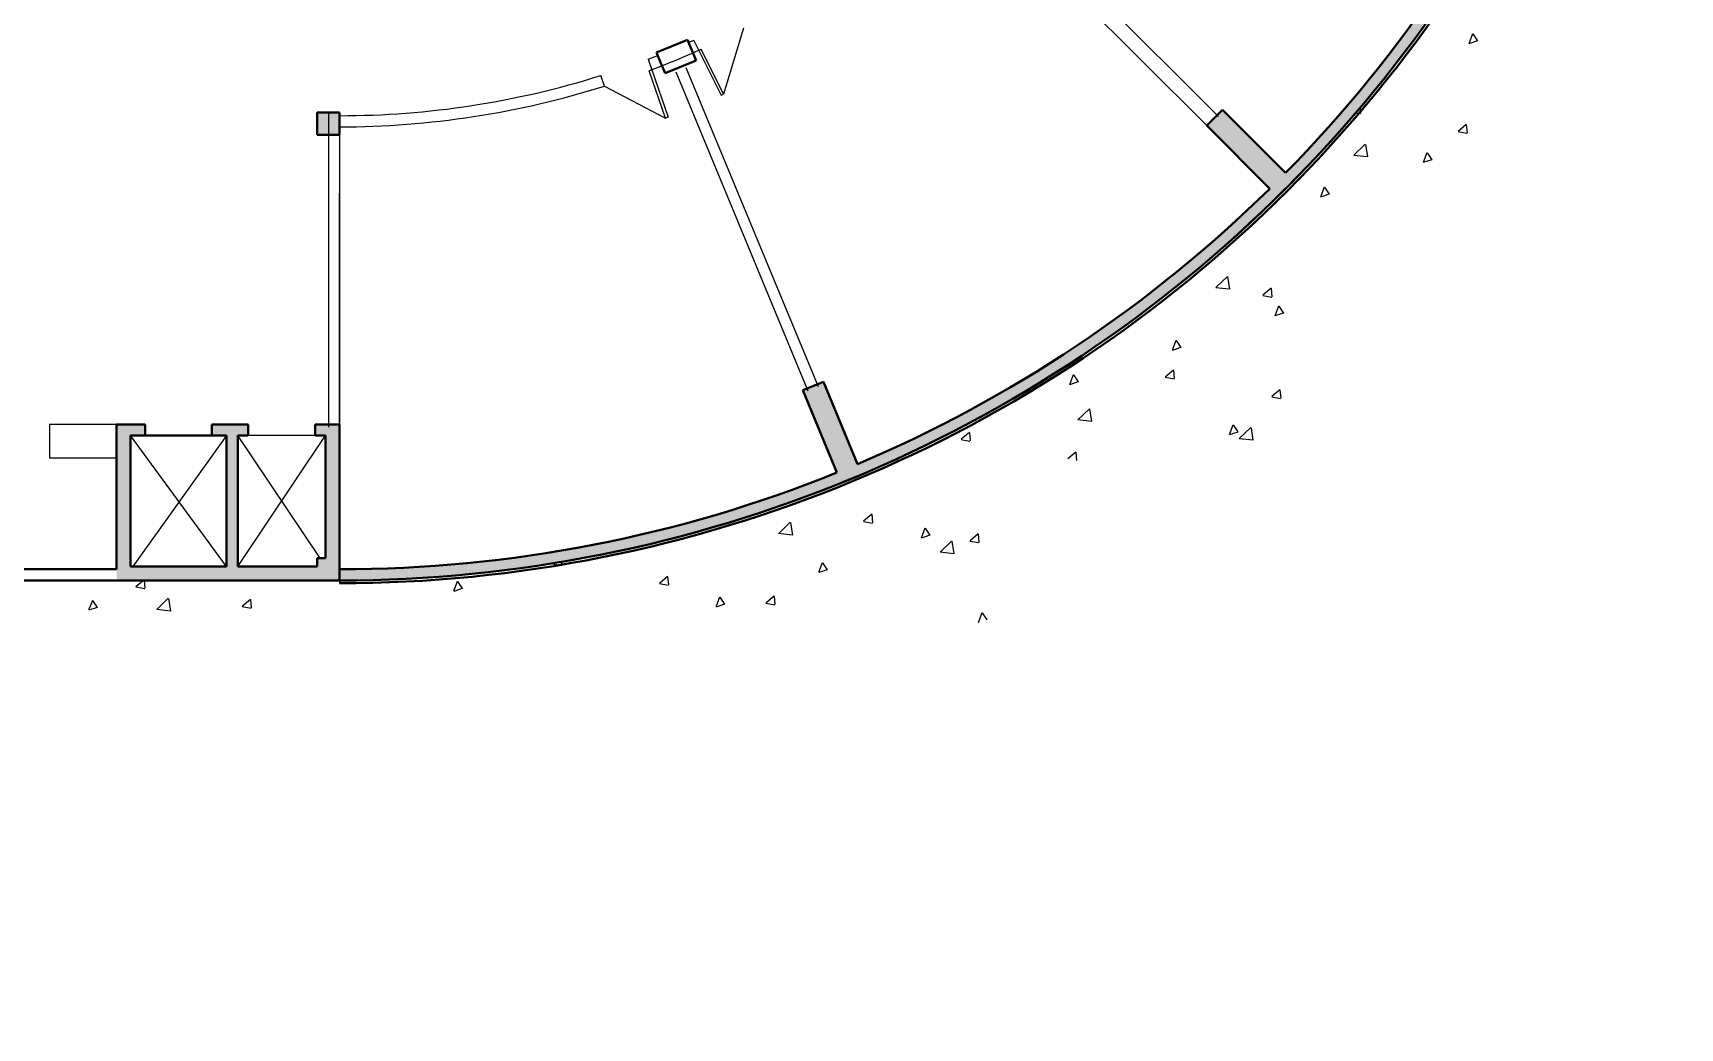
# Model space of a CAD drawing. Header units: metres. Extents: x -2370498 to 1228044, y -644254 to 236701.
# Drawn here: x 853465 to 857831, y 180938 to 183576 of the extents above; entities that cross this region are included whole.
import ezdxf

# ---------------------------------------------------------------- set-up
doc = ezdxf.new("R2010")
doc.units = ezdxf.units.M
doc.header["$MEASUREMENT"] = 0

msp = doc.modelspace()

# ---------------------------------------------------------------- hatches: boundary and pattern name
h = msp.add_hatch(color=0)
h.dxf.hatch_style = 1
h.paths.add_polyline_path([(853686.98753, 182124.52838), (853686.98753, 182538.18055), (853762.55292, 182538.18055), (853762.55292, 182508.63397), (853723.92076, 182508.63397), (853723.92076, 182161.46161), (853978.46459, 182161.46161), (853978.46459, 182508.63397), (853939.83243, 182508.63397), (853939.83243, 182538.18055), (854036.15429, 182538.18055), (854036.15429, 182508.63397), (854008.6021, 182508.63397), (854008.6021, 182161.46161), (854218.82605, 182161.46161), (854218.82605, 182183.62155), (854240.98598, 182183.62155), (854240.98598, 182508.63397), (854213.43379, 182508.63397), (854213.43379, 182538.18055), (854277.91921, 182538.18055), (854277.91921, 182124.52838)])
h.paths.add_polyline_path([(853686.98753, 183942.70869), (853686.98753, 184488.2551), (854277.91921, 184488.2551), (854277.91921, 183942.70869), (854240.99225, 183942.70869), (854240.99225, 184290.94645), (854240.98598, 184429.16193), (854218.82605, 184429.16193), (854218.82605, 184451.32187), (853723.92076, 184451.32187), (853723.92076, 183942.70869)])
h.paths.add_polyline_path([(856250.48508, 184321.49357), (856250.48508, 184135.72235), (856155.854, 184135.72235), (856155.854, 184321.49357)], flags=9)
h.paths.add_polyline_path([(857443.07324, 186077.81227), (857443.07324, 185892.04105), (857348.44215, 185892.04105), (857348.44215, 186077.81227)], flags=9)
h.paths.add_polyline_path([(853839.81647, 183960.12482), (853804.196, 183960.12482), (853804.196, 184007.44036), (853839.81647, 184007.44036)], flags=25)
h.paths.add_polyline_path([(853839.81647, 183997.56426), (853804.196, 183997.56426), (853804.196, 184044.8798), (853839.81647, 184044.8798)], flags=25)
h.paths.add_polyline_path([(853842.35605, 184035.40575), (853806.73559, 184035.40575), (853806.73559, 184082.72129), (853842.35605, 184082.72129)], flags=25)
h.paths.add_polyline_path([(853841.08804, 184073.42676), (853805.46758, 184073.42676), (853805.46758, 184120.7423), (853841.08804, 184120.7423)], flags=25)
h.paths.add_polyline_path([(853842.99006, 184110.81384), (853807.3696, 184110.81384), (853807.3696, 184158.12938), (853842.99006, 184158.12938)], flags=25)
h.paths.add_polyline_path([(853843.32487, 184144.49831), (853807.70441, 184144.49831), (853807.70441, 184191.81385), (853843.32487, 184191.81385)], flags=25)
h.paths.add_polyline_path([(853843.64187, 184182.83535), (853808.02141, 184182.83535), (853808.02141, 184230.15089), (853843.64187, 184230.15089)], flags=25)
h.paths.add_polyline_path([(853845.54389, 184219.27247), (853809.92343, 184219.27247), (853809.92343, 184266.58801), (853845.54389, 184266.58801)], flags=25)
h.paths.add_polyline_path([(854146.33735, 184252.25381), (854122.98713, 184252.25381), (854122.98713, 184299.56935), (854146.33735, 184299.56935)], flags=25)
h.paths.add_polyline_path([(854146.85261, 184219.62777), (854123.50239, 184219.62777), (854123.50239, 184266.94331), (854146.85261, 184266.94331)], flags=25)
h.paths.add_polyline_path([(854146.27744, 184181.40853), (854122.92722, 184181.40853), (854122.92722, 184228.72408), (854146.27744, 184228.72408)], flags=25)
h.paths.add_polyline_path([(854146.42123, 184143.57826), (854123.07101, 184143.57826), (854123.07101, 184190.8938), (854146.42123, 184190.8938)], flags=25)
h.paths.add_polyline_path([(854146.54106, 184108.42584), (854123.19084, 184108.42584), (854123.19084, 184155.74138), (854146.54106, 184155.74138)], flags=25)
h.paths.add_polyline_path([(854145.7502, 184072.57591), (854122.39998, 184072.57591), (854122.39998, 184119.89145), (854145.7502, 184119.89145)], flags=25)
h.paths.add_polyline_path([(854146.36132, 184036.44921), (854123.0111, 184036.44921), (854123.0111, 184083.76476), (854146.36132, 184083.76476)], flags=25)
h.paths.add_polyline_path([(854145.89399, 183998.26177), (854122.54378, 183998.26177), (854122.54378, 184045.57731), (854145.89399, 184045.57731)], flags=25)
h.paths.add_polyline_path([(854148.24259, 183960.12482), (854124.89238, 183960.12482), (854124.89238, 184007.44036), (854148.24259, 184007.44036)], flags=25)
h.paths.add_polyline_path([(852589.60928, 183539.72886), (852589.60928, 183085.42617), (852494.97819, 183085.42617), (852494.97819, 183539.72886)], flags=9)
h.paths.add_polyline_path([(855636.39695, 186208.73904), (855636.39695, 185932.64251), (855541.76586, 185932.64251), (855541.76586, 186208.73904)], flags=9)
h.paths.add_polyline_path([(856179.61658, 185825.48698), (856179.61658, 185789.86651), (856132.30103, 185789.86651), (856132.30103, 185825.48698)], flags=9)
h.paths.add_polyline_path([(856104.20848, 185826.12098), (856104.20848, 185790.50052), (856056.89294, 185790.50052), (856056.89294, 185826.12098)], flags=9)
h.paths.add_polyline_path([(856217.45807, 185822.94739), (856217.45807, 185787.32693), (856170.14253, 185787.32693), (856170.14253, 185822.94739)], flags=9)
h.paths.add_polyline_path([(855995.74986, 185828.67482), (855995.74986, 185793.05435), (855948.43432, 185793.05435), (855948.43432, 185828.67482)], flags=9)
h.paths.add_polyline_path([(856141.59556, 185824.21897), (856141.59556, 185788.5985), (856094.28002, 185788.5985), (856094.28002, 185824.21897)], flags=9)
h.paths.add_polyline_path([(856032.18697, 185826.7728), (856032.18697, 185791.15234), (855984.87143, 185791.15234), (855984.87143, 185826.7728)], flags=9)
h.paths.add_polyline_path([(855962.76852, 186129.46828), (855962.76852, 186106.11806), (855915.45298, 186106.11806), (855915.45298, 186129.46828)], flags=9)
h.paths.add_polyline_path([(856106.59648, 186129.67198), (856106.59648, 186106.32177), (856059.28094, 186106.32177), (856059.28094, 186129.67198)], flags=9)
h.paths.add_polyline_path([(856178.57311, 186129.49224), (856178.57311, 186106.14203), (856131.25757, 186106.14203), (856131.25757, 186129.49224)], flags=9)
h.paths.add_polyline_path([(856254.89751, 185822.94739), (856254.89751, 185787.32693), (856207.58197, 185787.32693), (856207.58197, 185822.94739)], flags=9)
h.paths.add_polyline_path([(856070.52402, 185826.4558), (856070.52402, 185790.83533), (856023.20848, 185790.83533), (856023.20848, 185826.4558)], flags=9)
h.paths.add_polyline_path([(855995.39456, 186129.98353), (855995.39456, 186106.63331), (855948.07902, 186106.63331), (855948.07902, 186129.98353)], flags=9)
h.paths.add_polyline_path([(856142.44642, 186128.88113), (856142.44642, 186105.53091), (856095.13088, 186105.53091), (856095.13088, 186128.88113)], flags=9)
h.paths.add_polyline_path([(856071.44406, 186129.55215), (856071.44406, 186106.20194), (856024.12852, 186106.20194), (856024.12852, 186129.55215)], flags=9)
h.paths.add_polyline_path([(856216.76056, 186129.02492), (856216.76056, 186105.6747), (856169.44501, 186105.6747), (856169.44501, 186129.02492)], flags=9)
h.paths.add_polyline_path([(856033.61379, 186129.40836), (856033.61379, 186106.05815), (855986.29825, 186106.05815), (855986.29825, 186129.40836)], flags=9)
h.paths.add_polyline_path([(857734.44599, 186694.59909), (857734.44599, 186406.59179), (857639.81491, 186406.59179), (857639.81491, 186694.59909)], flags=9)
h.paths.add_polyline_path([(856254.89751, 186131.37352), (856254.89751, 186108.0233), (856207.58197, 186108.0233), (856207.58197, 186131.37352)], flags=9)
h.paths.add_polyline_path([(857738.8881, 187209.10144), (857738.8881, 186991.98358), (857644.25701, 186991.98358), (857644.25701, 187209.10144)], flags=9)
h.paths.add_polyline_path([(846210.88972, 200854.47378), (846210.88972, 199478.99189), (845832.36539, 199478.99189), (845832.36539, 200854.47378)], flags=9)
h.paths.add_polyline_path([(842784.00135, 200868.30549), (842784.00135, 199492.8236), (842405.47702, 199492.8236), (842405.47702, 200868.30549)], flags=9)
h.paths.add_polyline_path([(856581.69606, 201837.64676), (856581.69606, 200462.16487), (856203.17173, 200462.16487), (856203.17173, 201837.64676)], flags=9)
h.paths.add_polyline_path([(852963.3405, 202044.66481), (852963.3405, 200669.18292), (852584.81617, 200669.18292), (852584.81617, 202044.66481)], flags=9)
h.paths.add_polyline_path([(844978.38085, 185453.64178), (844942.76039, 185453.64178), (844942.76039, 185500.95732), (844978.38085, 185500.95732)], flags=9)
h.paths.add_polyline_path([(844979.01486, 185529.04988), (844943.39439, 185529.04988), (844943.39439, 185576.36542), (844979.01486, 185576.36542)], flags=9)
h.paths.add_polyline_path([(844975.84126, 185415.80029), (844940.2208, 185415.80029), (844940.2208, 185463.11583), (844975.84126, 185463.11583)], flags=9)
h.paths.add_polyline_path([(844981.56869, 185637.5085), (844945.94823, 185637.5085), (844945.94823, 185684.82404), (844981.56869, 185684.82404)], flags=9)
h.paths.add_polyline_path([(844977.11284, 185491.66279), (844941.49238, 185491.66279), (844941.49238, 185538.97834), (844977.11284, 185538.97834)], flags=9)
h.paths.add_polyline_path([(844979.66667, 185601.07138), (844944.04621, 185601.07138), (844944.04621, 185648.38692), (844979.66667, 185648.38692)], flags=9)
h.paths.add_polyline_path([(845282.36215, 185670.48984), (845259.01193, 185670.48984), (845259.01193, 185717.80538), (845282.36215, 185717.80538)], flags=9)
h.paths.add_polyline_path([(845282.56585, 185526.66187), (845259.21564, 185526.66187), (845259.21564, 185573.97742), (845282.56585, 185573.97742)], flags=9)
h.paths.add_polyline_path([(845282.38611, 185454.68525), (845259.0359, 185454.68525), (845259.0359, 185502.00079), (845282.38611, 185502.00079)], flags=9)
h.paths.add_polyline_path([(844975.84126, 185378.36085), (844940.2208, 185378.36085), (844940.2208, 185425.67639), (844975.84126, 185425.67639)], flags=9)
h.paths.add_polyline_path([(844979.34967, 185562.73434), (844943.72921, 185562.73434), (844943.72921, 185610.04988), (844979.34967, 185610.04988)], flags=9)
h.paths.add_polyline_path([(845282.8774, 185637.8638), (845259.52719, 185637.8638), (845259.52719, 185685.17934), (845282.8774, 185685.17934)], flags=9)
h.paths.add_polyline_path([(845281.775, 185490.81194), (845258.42478, 185490.81194), (845258.42478, 185538.12748), (845281.775, 185538.12748)], flags=9)
h.paths.add_polyline_path([(845282.44603, 185561.81429), (845259.09581, 185561.81429), (845259.09581, 185609.12984), (845282.44603, 185609.12984)], flags=9)
h.paths.add_polyline_path([(845281.91879, 185416.4978), (845258.56857, 185416.4978), (845258.56857, 185463.81334), (845281.91879, 185463.81334)], flags=9)
h.paths.add_polyline_path([(845282.30224, 185599.64457), (845258.95202, 185599.64457), (845258.95202, 185646.96011), (845282.30224, 185646.96011)], flags=9)
h.paths.add_polyline_path([(845284.26739, 185378.36085), (845260.91718, 185378.36085), (845260.91718, 185425.67639), (845284.26739, 185425.67639)], flags=9)
h.paths.add_polyline_path([(847858.88899, 185080.43549), (847858.88899, 184951.89347), (847764.2579, 184951.89347), (847764.2579, 185080.43549)], flags=9)
h.paths.add_polyline_path([(846141.17781, 184182.13643), (846141.17781, 184053.59441), (846046.54673, 184053.59441), (846046.54673, 184182.13643)], flags=9)
h.paths.add_polyline_path([(846348.33988, 185572.77501), (846348.33988, 185444.23299), (846253.7088, 185444.23299), (846253.7088, 185572.77501)], flags=9)
h.paths.add_polyline_path([(845847.70068, 185555.49902), (845847.70068, 185426.957), (845753.0696, 185426.957), (845753.0696, 185555.49902)], flags=9)
h.paths.add_polyline_path([(849456.78098, 193924.83931), (849456.78098, 192708.50493), (848880.62259, 192708.50493), (848880.62259, 193924.83931)], flags=9)
h.paths.add_polyline_path([(849248.24163, 182487.01754), (849248.24163, 180937.79165), (848672.08324, 180937.79165), (848672.08324, 182487.01754)], flags=9)
h = msp.add_hatch(color=0)
h.dxf.hatch_style = 1
h.paths.add_polyline_path([(854277.91921, 182124.54474), (854277.91921, 182154.09132, 0.0963705945), (855596.10581, 182410.5419), (855505.6374, 182628.95197), (855560.23237, 182651.56594), (855650.70078, 182433.15588, 0.0942757837), (856743.40691, 183163.35754), (856576.19339, 183330.53773), (856617.97441, 183372.32707), (856785.18792, 183205.14689, 0.0942056792), (857514.79023, 184297.09881), (857296.32855, 184387.60872), (857318.94682, 184442.20191), (857537.4085, 184351.692, 0.0963908739), (857793.96271, 185670.14103), (857823.5093, 185670.14103, -0.0962745589), (857565.41168, 184342.12794), (857541.35224, 184284.05621, -0.094112862), (856806.02632, 183184.19767), (856764.36027, 183142.52332, -0.0947702802), (855656.13847, 182403.37485), (855613.31916, 182385.63851, -0.0968418288)])
h = msp.add_hatch(color=0)
h.dxf.hatch_style = 1
h.paths.add_polyline_path([(854218.82605, 183306.39174), (854218.82605, 183365.48491), (854248.37263, 183365.48491), (854248.37263, 183306.39174)])
h.paths.add_polyline_path([(854248.37263, 183306.39174), (854248.37263, 183365.48491), (854277.91921, 183365.48491), (854277.91921, 183306.39174)])
h.paths.add_polyline_path([(853036.96269, 183306.39174), (853036.96269, 183365.48491), (853096.05585, 183365.48491), (853096.05585, 183306.39174)])
h.paths.add_polyline_path([(853036.96269, 184429.16193), (853036.96269, 184488.2551), (853096.05585, 184488.2551), (853096.05585, 184429.16193)])
h.paths.add_polyline_path([(851914.19249, 183306.39174), (851914.19249, 183365.48491), (851973.28566, 183365.48491), (851973.28566, 183306.39174)])
h.paths.add_polyline_path([(851914.19249, 184429.16193), (851914.19249, 184488.2551), (851973.28566, 184488.2551), (851973.28566, 184429.16193)])

# ---------------------------------------------------------------- linework, layer by layer
at = {"color": 0}
for p, q in [((855928.56913, 183978.01276), (856576.19339, 183330.52137)), ((855960.20556, 184002.28206), (856607.53395, 183354.48829)), ((855349.01726, 183589.29027), (855295.77412, 183414.3274)), ((855216.78036, 183556.60503), (855203.20814, 183550.62081)), ((855216.78036, 183556.60503), (855229.96282, 183530.09311)), ((855229.96282, 183530.09311), (855236.57696, 183533.38184)), ((855295.77412, 183414.3274), (855236.57696, 183533.38184)), ((855096.04846, 183506.88102), (855121.3358, 183516.65128)), ((855096.04846, 183506.88102), (855105.74705, 183478.57452)), ((855229.96282, 183530.09311), (855289.15998, 183411.03867)), ((854979.96558, 183435.4783), (854970.38864, 183463.42974)), ((855105.74705, 183478.57452), (855098.75919, 183476.18029)), ((855141.85542, 183350.39882), (855098.75919, 183476.18029)), ((855105.74705, 183478.57452), (855148.84327, 183352.79305)), ((855168.8139, 183473.33367), (855519.28615, 182627.21881)), ((855196.11138, 183484.64066), (855546.58363, 182638.5258)), ((854979.96558, 183435.4783), (855141.85542, 183350.39882)), ((855289.15998, 183411.03867), (855295.77412, 183414.3274)), ((854248.37263, 183365.48491), (854248.37263, 182538.18055)), ((854248.37263, 183365.48491), (854248.37263, 183358.11462)), ((854277.91921, 183365.48491), (854277.91921, 182538.18055)), ((854277.91921, 183365.48491), (854277.91921, 183358.11462)), ((854277.91921, 183359.16366), (854277.97763, 183359.16366)), ((854277.91921, 183358.11462), (854277.91921, 182154.09132)), ((855148.84327, 183352.79305), (855141.85542, 183350.39882)), ((854248.37263, 183299.02145), (854248.37263, 182530.81027)), ((854277.91921, 182154.09132), (854277.91921, 183151.28853)), ((853686.78139, 182538.18055), (853509.50188, 182538.18055)), ((853509.50188, 182538.18055), (853509.50188, 182449.5408)), ((853686.98753, 182538.18055), (853686.98753, 182154.07496)), ((854277.91921, 182124.52838), (854277.91921, 182538.18055)), ((853978.46459, 182161.46161), (853723.92076, 182508.63397)), ((853978.46459, 182508.63397), (853730.23635, 182161.46161)), ((854226.15297, 182183.62155), (854008.6021, 182508.63397)), ((854008.6021, 182161.46161), (854240.98598, 182508.63397)), ((854213.43379, 182508.63397), (854036.15429, 182508.63397)), ((853509.50188, 182449.5408), (853686.7959, 182449.5408)), ((854277.91921, 182154.09132), (854277.91921, 182124.54474)), ((854277.91921, 182124.52838), (854277.91921, 182117.15809))]:
    msp.add_line(p, q, dxfattribs=at)
at = {"color": 0, "linetype": 'Continuous'}
for p, q in [((857281.5025, 183574.05636), (857294.09245, 183555.39099)), ((857281.11905, 183573.88253), (857271.03345, 183547.60867)), ((857294.11273, 183555.33369), (857271.43719, 183547.72519)), ((856983.70375, 183361.41978), (856970.86766, 183363.78756)), ((856982.703, 183377.67899), (856983.98977, 183362.97109)), ((857265.95776, 183309.35446), (857242.43661, 183313.69324)), ((857264.27778, 183333.33346), (857242.71889, 183315.24341)), ((857264.28136, 183333.33378), (857266.24363, 183310.90496)), ((856996.51747, 183281.13712), (856966.05665, 183251.91012)), ((856997.14126, 183280.84301), (857002.31708, 183247.47029)), ((857001.64699, 183247.36639), (856966.01035, 183251.5121)), ((857160.09193, 183258.59613), (857150.00634, 183232.32226)), ((857173.08583, 183240.04738), (857150.41029, 183232.43888)), ((857160.47561, 183258.77005), (857173.06555, 183240.10469)), ((856887.98546, 183167.29409), (856877.89987, 183141.02022)), ((856900.97958, 183148.74542), (856878.30404, 183141.13692)), ((856888.36935, 183167.46811), (856900.95929, 183148.80275)), ((856630.98763, 182930.41306), (856600.52681, 182901.18606)), ((856631.61142, 182930.11895), (856636.78724, 182896.74623)), ((856636.11715, 182896.64233), (856600.48051, 182900.78804)), ((856748.54462, 182875.19327), (856725.02347, 182879.53205)), ((856746.86462, 182899.17226), (856725.30573, 182881.08221)), ((856746.86823, 182899.17259), (856748.83049, 182876.74377)), ((856766.95835, 182852.00768), (856756.87275, 182825.73382)), ((856779.95268, 182833.45911), (856757.27714, 182825.85061)), ((856767.34245, 182852.1818), (856779.9324, 182833.51644)), ((856494.85187, 182760.70564), (856484.76628, 182734.43178)), ((856495.23619, 182760.87986), (856507.82613, 182742.2145)), ((856507.84642, 182742.15715), (856485.17088, 182734.54865)), ((856222.7454, 182669.40361), (856212.6598, 182643.12974)), ((856223.12993, 182669.57792), (856235.71987, 182650.91255)), ((856489.83805, 182658.11268), (856466.3169, 182662.45145)), ((856488.15804, 182682.09167), (856466.59915, 182664.00162)), ((856488.16166, 182682.09199), (856490.12392, 182659.66317)), ((856235.74017, 182650.85519), (856213.06463, 182643.24668)), ((856770.41189, 182630.02553), (856748.85301, 182611.93548)), ((856770.41551, 182630.02586), (856772.37778, 182607.59704)), ((856265.45779, 182579.689), (856234.99697, 182550.462)), ((856266.08158, 182579.39489), (856271.25741, 182546.02217)), ((856772.09206, 182606.04736), (856748.57091, 182610.38614)), ((856270.58731, 182545.91827), (856234.95067, 182550.06398)), ((856645.93123, 182536.72128), (856635.84564, 182510.44741)), ((856646.31555, 182536.89549), (856658.9055, 182518.23013)), ((856693.09799, 182529.94008), (856662.63717, 182500.71308)), ((856693.72132, 182529.64618), (856698.89714, 182496.27346)), ((855948.87748, 182493.0974), (855925.35633, 182497.43617)), ((855947.1976, 182517.07721), (855925.63872, 182498.98716)), ((855947.20123, 182517.07754), (855949.1635, 182494.64871)), ((856658.92578, 182518.1728), (856636.25024, 182510.5643)), ((856698.22754, 182496.16964), (856662.5909, 182500.31536)), ((856229.45146, 182465.01107), (856207.89257, 182446.92102)), ((856229.45509, 182465.0114), (856231.41736, 182442.58258)), ((855472.28775, 182278.71387), (855441.82693, 182249.48686)), ((855472.91201, 182278.41953), (855478.08783, 182245.04681)), ((855690.17091, 182276.0168), (855666.64976, 182280.35557)), ((855688.49102, 182299.99661), (855666.93214, 182281.90656)), ((855688.49466, 182299.99694), (855690.45693, 182277.56812)), ((855477.41724, 182244.94284), (855441.7806, 182249.08855)), ((855829.61181, 182262.81516), (855819.52622, 182236.54129)), ((855842.60702, 182244.26692), (855819.93148, 182236.65841)), ((855829.99677, 182262.98967), (855842.58672, 182244.3243)), ((855899.92795, 182228.96495), (855869.46713, 182199.73794)), ((855900.55174, 182228.67083), (855905.72757, 182195.29811)), ((855972.42492, 182223.95149), (855948.90377, 182228.29026)), ((855970.74488, 182247.93048), (855949.18599, 182229.84043)), ((855970.74852, 182247.93081), (855972.71079, 182225.50198)), ((855905.05747, 182195.19421), (855869.42083, 182199.33992)), ((854866.95633, 182163.06684), (854843.43518, 182167.40561)), ((854845.22718, 182170.22472), (854843.71785, 182168.95824)), ((854866.4456, 182173.73013), (854867.24265, 182164.61979)), ((855147.53058, 182134.98215), (855125.9717, 182116.8921)), ((855147.53424, 182134.98248), (855149.49651, 182112.55366)), ((855557.50533, 182171.51312), (855547.41974, 182145.23926)), ((855570.50076, 182152.96495), (855547.82523, 182145.35645)), ((855557.89051, 182171.68773), (855570.48046, 182153.02236)), ((853761.48773, 182102.18218), (853737.96658, 182106.52096)), ((853757.87345, 182124.54234), (853738.2497, 182108.07605)), ((853759.95433, 182124.54235), (853761.77451, 182103.73761)), ((854590.10654, 182121.59138), (854580.02095, 182095.31751)), ((854603.10265, 182103.04341), (854580.42711, 182095.43491)), ((854590.49236, 182121.76627), (854603.08231, 182103.10091)), ((855149.21033, 182111.00152), (855125.68918, 182115.34029)), ((853622.70775, 182071.66963), (853612.62216, 182045.39576)), ((853635.70453, 182053.12187), (853613.02899, 182045.51337)), ((853623.09422, 182071.84482), (853635.68416, 182053.17945)), ((853828.96671, 182043.46466), (853793.33006, 182047.61038)), ((853823.83732, 182077.23658), (853793.3765, 182048.00957)), ((853824.46297, 182076.94159), (853829.63879, 182043.56887)), ((854043.74174, 182050.11687), (854020.22059, 182054.45564)), ((854042.06243, 182074.09996), (854020.50355, 182056.00991)), ((854042.0661, 182074.10029), (854044.02837, 182051.67147)), ((855285.39886, 182080.21108), (855275.31327, 182053.93722)), ((855298.39451, 182061.66299), (855275.71897, 182054.05449)), ((855285.78425, 182080.38579), (855298.37419, 182061.72042)), ((855431.46434, 182058.93621), (855407.94319, 182063.27498)), ((855429.78444, 182082.91602), (855408.22556, 182064.82597)), ((855429.78809, 182082.91635), (855431.75036, 182060.48752)), ((855980.69117, 182038.83079), (855970.60558, 182012.55693)), ((855981.07613, 182039.0053), (855993.66608, 182020.33994))]:
    msp.add_line(p, q, dxfattribs=at)
at = {"color": 0, "lineweight": 40}
for p, q in [((855200.13322, 183558.04433), (855118.24077, 183524.12336)), ((855211.58357, 183530.40073), (855200.13322, 183558.04433)), ((855211.58357, 183530.40073), (855222.89056, 183503.10325)), ((855129.69112, 183496.47977), (855118.24077, 183524.12336)), ((855129.69112, 183496.47977), (855140.99811, 183469.18228)), ((855140.99811, 183469.18228), (855222.89056, 183503.10325)), ((854218.82605, 183365.48491), (854277.91921, 183365.48491)), ((854218.82605, 183306.39174), (854218.82605, 183365.48491)), ((854277.91921, 183365.48491), (854277.91921, 183306.39174)), ((856617.97441, 183372.32707), (856576.19339, 183330.53773)), ((856617.97441, 183372.31071), (856576.19339, 183330.52137)), ((856785.18792, 183205.14689), (856617.97441, 183372.32707)), ((856785.18792, 183205.13053), (856617.97441, 183372.31071)), ((856743.40691, 183163.35754), (856576.19339, 183330.53773)), ((856743.40691, 183163.34118), (856576.19339, 183330.52137)), ((854277.91921, 183306.39174), (854218.82605, 183306.39174)), ((856806.0838, 183184.25517), (856764.30279, 183142.46582)), ((856806.0838, 183184.23881), (856764.30279, 183142.44947)), ((856806.0838, 183184.25517), (856806.08333, 183184.25565)), ((856806.0838, 183184.23881), (856806.08333, 183184.23929)), ((855560.23237, 182651.56594), (855505.6374, 182628.95197)), ((855560.23237, 182651.54958), (855505.6374, 182628.93561)), ((855596.10581, 182410.5419), (855505.6374, 182628.95197)), ((855596.10581, 182410.52555), (855505.6374, 182628.93561)), ((855650.70078, 182433.15588), (855560.23237, 182651.56594)), ((855650.70078, 182433.13952), (855560.23237, 182651.54958)), ((853686.84428, 182154.07496), (853686.78139, 182538.18055)), ((853762.55292, 182538.18055), (853686.78139, 182538.18055)), ((853762.55292, 182508.63397), (853762.55292, 182538.18055)), ((854036.15429, 182538.18055), (853939.83243, 182538.18055)), ((853939.83243, 182508.63397), (853939.83243, 182538.18055)), ((854036.15429, 182508.63397), (854036.15429, 182538.18055)), ((854277.91921, 182538.18055), (854213.43379, 182538.18055)), ((854213.43379, 182508.63397), (854213.43379, 182538.18055)), ((854277.91921, 182124.52838), (854277.91921, 182538.18055)), ((853723.92076, 182508.63397), (853723.92076, 182161.46161)), ((853939.83243, 182508.63397), (853723.92076, 182508.63397)), ((853978.46459, 182508.63397), (853939.83243, 182508.63397)), ((853978.46459, 182161.46161), (853978.46459, 182508.63397)), ((854036.15429, 182508.63397), (854008.6021, 182508.63397)), ((854008.6021, 182161.46161), (854008.6021, 182508.63397)), ((854240.98598, 182508.63397), (854213.43379, 182508.63397)), ((854240.98598, 182183.62155), (854240.98598, 182508.63397)), ((855662.0263, 182405.81366), (855607.43133, 182383.19969)), ((855662.0263, 182405.79731), (855607.43133, 182383.18333)), ((855662.0263, 182405.81366), (855662.00817, 182405.85744)), ((855662.0263, 182405.79731), (855662.00817, 182405.84108)), ((855607.43133, 182383.19969), (855607.4132, 182383.24346)), ((855607.43133, 182383.18333), (855607.4132, 182383.22711)), ((854218.82605, 182183.62155), (854240.98598, 182183.62155)), ((854218.82605, 182161.46161), (854218.82605, 182183.62155)), ((854277.91921, 182183.62155), (854277.91921, 182124.52838)), ((853686.98753, 182154.07496), (853096.05585, 182154.07496)), ((853686.98753, 182154.07496), (853627.0907, 182154.07496)), ((853723.92076, 182161.46161), (853978.46459, 182161.46161)), ((854008.6021, 182161.46161), (854218.82605, 182161.46161)), ((854277.91921, 182124.52838), (851973.28566, 182124.52838)), ((854277.91921, 182124.52838), (853627.0907, 182124.52838)), ((854277.91921, 182124.52838), (853627.0907, 182124.52838)), ((854277.91921, 182124.52838), (853686.98753, 182124.52838)), ((854277.91921, 182124.52838), (854218.82605, 182124.52838))]:
    msp.add_line(p, q, dxfattribs=at)
for centre, radius, start, end in [((854277.91922, 185670.13482), 3552.97673, 269.99999999, 0.00010123), ((854277.91922, 185670.13482), 3545.59008, 269.99999999, 0.00010123), ((854277.91922, 185670.11846), 3545.59008, 269.99999999, 0.00010123), ((854277.91922, 185670.13482), 3516.0435, 315.48719365, 337.01401347), ((854277.91922, 185670.11846), 3516.0435, 315.48719365, 337.01401347), ((854277.91922, 185670.13482), 3516.0435, 292.9814828, 314.52422803), ((854277.91922, 185670.11846), 3516.0435, 292.9814828, 314.52422803), ((854277.91922, 185670.13482), 3516.0435, 269.99999999, 292.01851717), ((854277.91922, 185670.11846), 3516.0435, 269.99999999, 292.01851717)]:
    msp.add_arc(centre, radius, start, end, dxfattribs=at)
at = {"color": 0}
for radius, start, end in [(2335.43057, 290.75758881, 294.23785876), (2305.88399, 270, 287.47701977), (2335.43057, 270, 287.49842064)]:
    msp.add_arc((854277.91921, 185662.74817), radius, start, end, dxfattribs=at)

doc.saveas('drawing.dxf')
